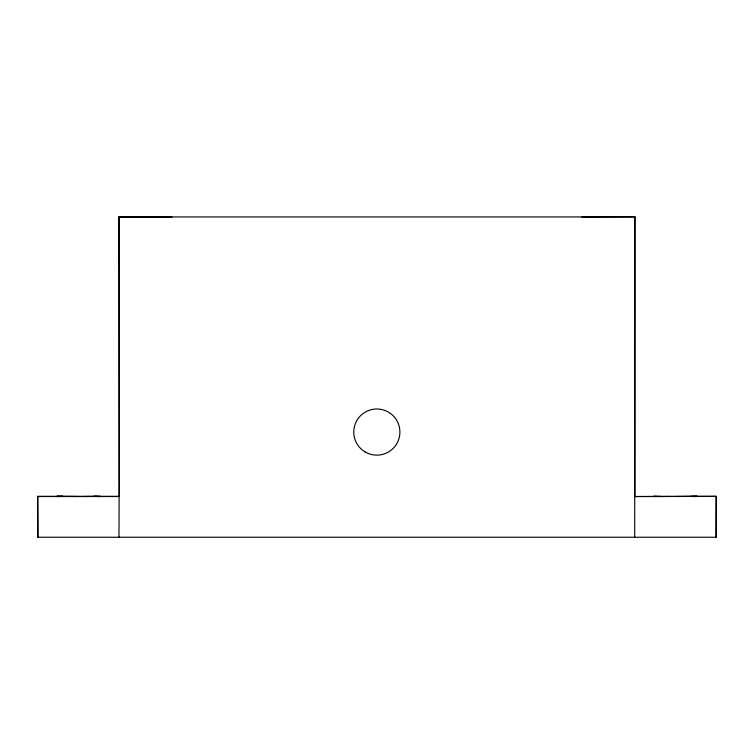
<?xml version="1.0" encoding="UTF-8"?>
<svg xmlns="http://www.w3.org/2000/svg" width="754" height="754" viewBox="0 0 754 754"><rect width="100%" height="100%" fill="white"/><g stroke="black" fill="none" stroke-linecap="round" stroke-linejoin="round"><path stroke-width="1.13" d="M118.972 537.244L119.132 496.339L37.7 496.339L37.86 537.244L716.14 537.244L716.3 496.339L634.708 496.528L716.3 496.339M37.86 537.244L37.7 496.339M171.921 216.945L118.972 216.945L119.292 496.528L37.86 496.528M581.796 216.945L634.868 216.756L634.868 496.339M634.708 537.244L634.868 216.756M99.405 496.368L100.15 496.368L84.156 496.5M654.595 496.358L653.85 496.368L660.202 496.368M694.255 496.509L697.167 496.509L690.805 496.518M118.972 216.945L634.708 216.945M690.928 496.349L697.28 496.358L675.443 496.518M78.557 496.518L56.72 496.358L63.082 496.358L56.833 496.509L59.745 496.509M669.844 496.5L653.737 496.518L656.753 496.368M97.238 496.358L93.779 496.358L100.263 496.518L97.341 496.509M716.14 496.528L716.14 537.244M119.132 216.756L119.132 496.339M365.304 452.042A23.072 23.072 0 0 0 399.912 432.061A23.072 23.072 0 0 0 365.304 412.08A23.072 23.072 0 0 0 365.304 452.042"/></g></svg>
